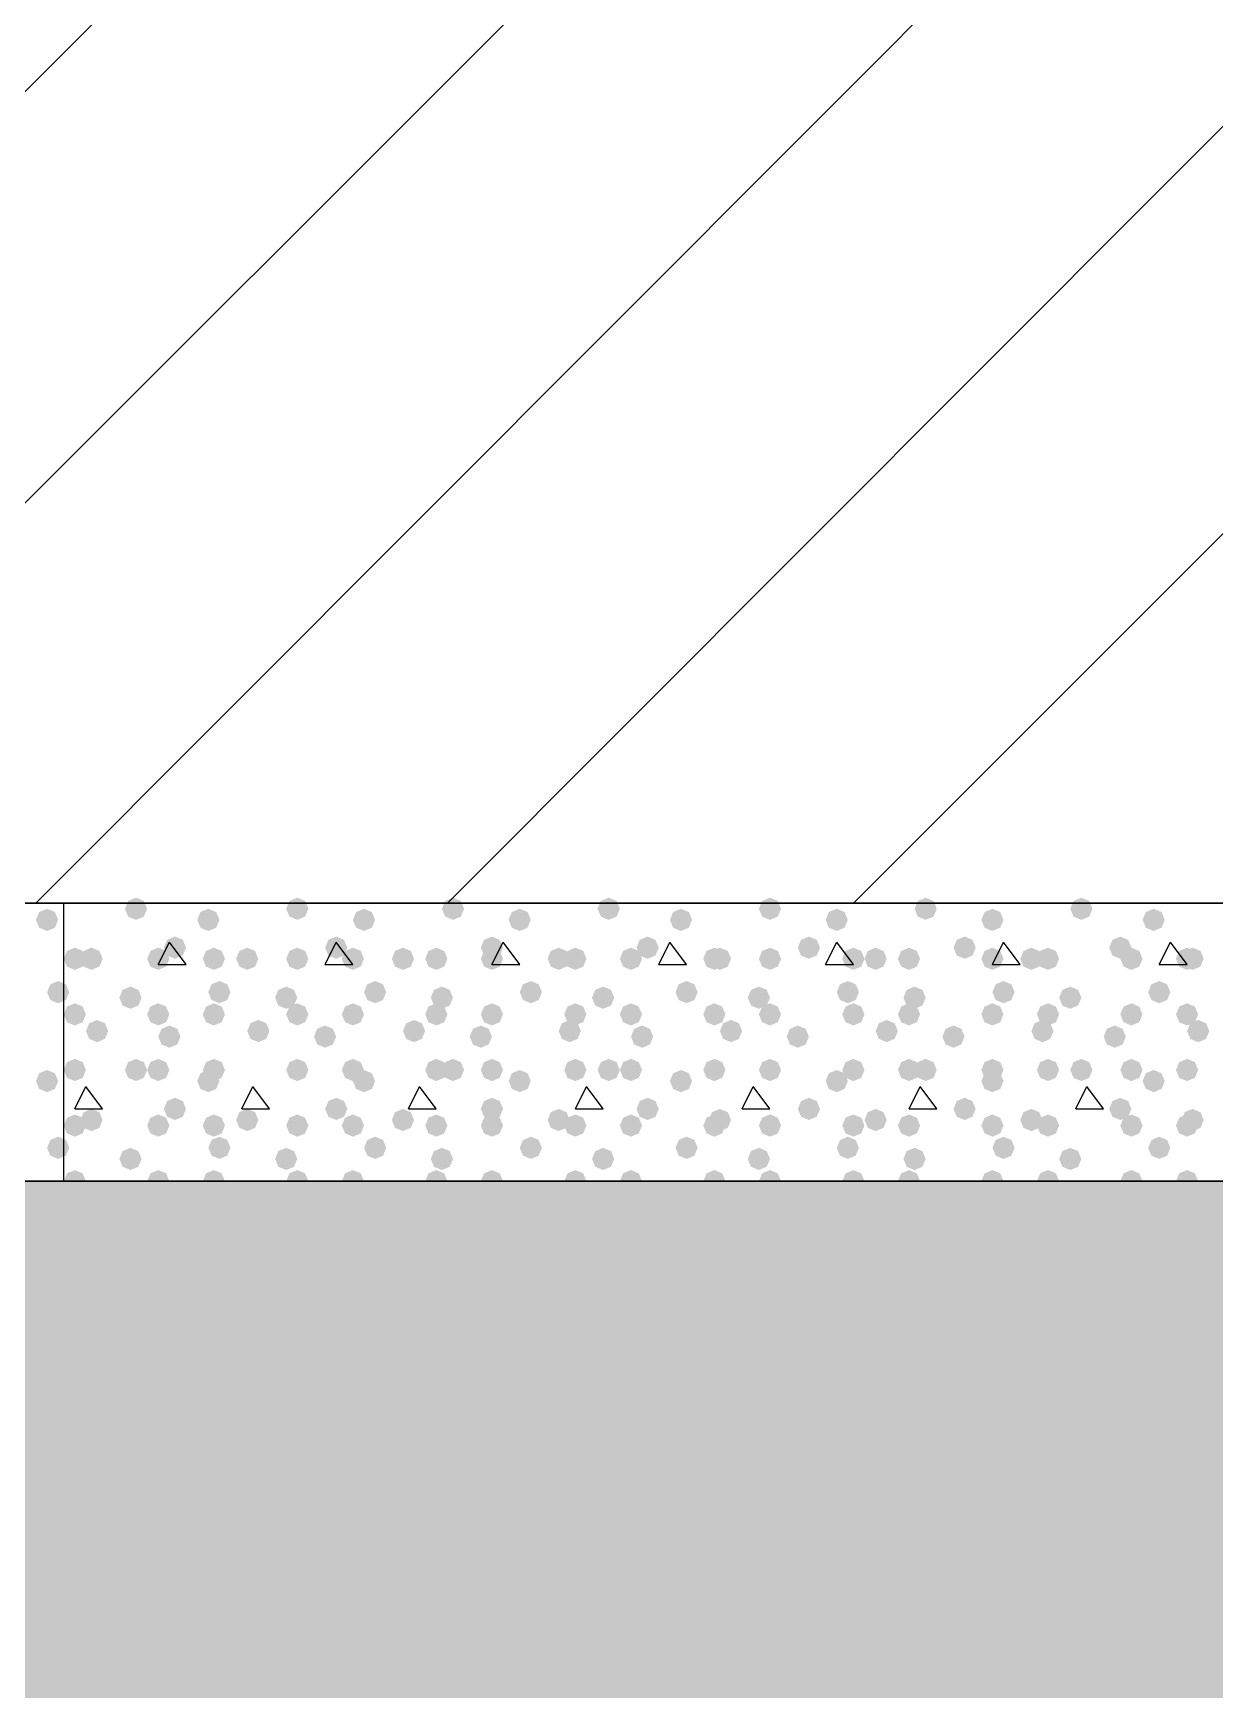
# Model space of a CAD drawing. Header units: millimetres. Extents: x 0 to 420, y 0 to 297.
# Drawn here: x 110.98 to 119.97, y 138.75 to 151.36 of the extents above; entities that cross this region are included whole.
import ezdxf

# ---------------------------------------------------------------- set-up
doc = ezdxf.new("R2010")
doc.units = ezdxf.units.MM
doc.layers.get('0').update_dxf_attribs({"linetype": 'CONTINUOUS'})

msp = doc.modelspace()

# ---------------------------------------------------------------- hatches: boundary and pattern name
at = {"true_color": 0x000008}
for points in [[(111.844667, 144.695333), (111.819796, 144.635537), (111.76, 144.610667), (111.700204, 144.635537), (111.675333, 144.695333), (111.700204, 144.755129), (111.76, 144.78), (111.819796, 144.755129)], [(113.072333, 144.695333), (113.047463, 144.635537), (112.987667, 144.610667), (112.927871, 144.635537), (112.903, 144.695333), (112.927871, 144.755129), (112.987667, 144.78), (113.047462, 144.755129)], [(114.257667, 144.695333), (114.232796, 144.635537), (114.173, 144.610667), (114.113204, 144.635537), (114.088333, 144.695333), (114.113204, 144.755129), (114.173, 144.78), (114.232796, 144.755129)], [(115.443, 144.695333), (115.418129, 144.635537), (115.358333, 144.610667), (115.298537, 144.635537), (115.273667, 144.695333), (115.298537, 144.755129), (115.358333, 144.78), (115.418129, 144.755129)], [(116.670667, 144.695333), (116.645796, 144.635537), (116.586, 144.610667), (116.526204, 144.635537), (116.501333, 144.695333), (116.526204, 144.755129), (116.586, 144.78), (116.645796, 144.755129)], [(117.856, 144.695333), (117.831129, 144.635537), (117.771333, 144.610667), (117.711537, 144.635537), (117.686667, 144.695333), (117.711537, 144.755129), (117.771333, 144.78), (117.831129, 144.755129)], [(119.041333, 144.695333), (119.016462, 144.635537), (118.956667, 144.610667), (118.896871, 144.635537), (118.872, 144.695333), (118.896871, 144.755129), (118.956667, 144.78), (119.016462, 144.755129)], [(112.395, 144.610667), (112.370129, 144.550871), (112.310333, 144.526), (112.250538, 144.550871), (112.225667, 144.610667), (112.250537, 144.670462), (112.310333, 144.695333), (112.370129, 144.670463)], [(113.580333, 144.610667), (113.555463, 144.550871), (113.495667, 144.526), (113.435871, 144.550871), (113.411, 144.610667), (113.435871, 144.670462), (113.495667, 144.695333), (113.555462, 144.670463)], [(114.765667, 144.610667), (114.740796, 144.550871), (114.681, 144.526), (114.621204, 144.550871), (114.596333, 144.610667), (114.621204, 144.670462), (114.681, 144.695333), (114.740796, 144.670463)], [(115.993333, 144.610667), (115.968463, 144.550871), (115.908667, 144.526), (115.848871, 144.550871), (115.824, 144.610667), (115.848871, 144.670462), (115.908667, 144.695333), (115.968462, 144.670463)], [(117.178667, 144.610667), (117.153796, 144.550871), (117.094, 144.526), (117.034204, 144.550871), (117.009333, 144.610667), (117.034204, 144.670462), (117.094, 144.695333), (117.153796, 144.670463)], [(118.364, 144.610667), (118.339129, 144.550871), (118.279333, 144.526), (118.219538, 144.550871), (118.194667, 144.610667), (118.219537, 144.670462), (118.279333, 144.695333), (118.339129, 144.670463)], [(119.591667, 144.610667), (119.566796, 144.550871), (119.507, 144.526), (119.447204, 144.550871), (119.422333, 144.610667), (119.447204, 144.670462), (119.507, 144.695333), (119.566796, 144.670463)], [(112.141, 144.399), (112.116129, 144.339204), (112.056333, 144.314333), (111.996537, 144.339204), (111.971667, 144.399), (111.996537, 144.458796), (112.056333, 144.483667), (112.116129, 144.458796)], [(113.368667, 144.399), (113.343796, 144.339204), (113.284, 144.314333), (113.224204, 144.339204), (113.199333, 144.399), (113.224204, 144.458796), (113.284, 144.483667), (113.343796, 144.458796)], [(114.554, 144.399), (114.529129, 144.339204), (114.469333, 144.314333), (114.409538, 144.339204), (114.384667, 144.399), (114.409537, 144.458796), (114.469333, 144.483667), (114.529129, 144.458796)], [(115.739333, 144.399), (115.714462, 144.339204), (115.654667, 144.314333), (115.594871, 144.339204), (115.57, 144.399), (115.594871, 144.458796), (115.654667, 144.483667), (115.714462, 144.458796)], [(116.967, 144.399), (116.942129, 144.339204), (116.882333, 144.314333), (116.822538, 144.339204), (116.797667, 144.399), (116.822537, 144.458796), (116.882333, 144.483667), (116.942129, 144.458796)], [(118.152333, 144.399), (118.127463, 144.339204), (118.067667, 144.314333), (118.007871, 144.339204), (117.983, 144.399), (118.007871, 144.458796), (118.067667, 144.483667), (118.127462, 144.458796)], [(119.337667, 144.399), (119.312796, 144.339204), (119.253, 144.314333), (119.193204, 144.339204), (119.168333, 144.399), (119.193204, 144.458796), (119.253, 144.483667), (119.312796, 144.458796)], [(111.379, 144.314333), (111.354129, 144.254537), (111.294333, 144.229667), (111.234538, 144.254537), (111.209667, 144.314333), (111.234537, 144.374129), (111.294333, 144.399), (111.354129, 144.374129)], [(111.506, 144.314333), (111.481129, 144.254537), (111.421333, 144.229667), (111.361537, 144.254537), (111.336667, 144.314333), (111.361537, 144.374129), (111.421333, 144.399), (111.481129, 144.374129)], [(112.014, 144.314333), (111.989129, 144.254537), (111.929333, 144.229667), (111.869538, 144.254537), (111.844667, 144.314333), (111.869537, 144.374129), (111.929333, 144.399), (111.989129, 144.374129)], [(112.437333, 144.314333), (112.412463, 144.254537), (112.352667, 144.229667), (112.292871, 144.254537), (112.268, 144.314333), (112.292871, 144.374129), (112.352667, 144.399), (112.412462, 144.374129)], [(112.691333, 144.314333), (112.666462, 144.254537), (112.606667, 144.229667), (112.546871, 144.254537), (112.522, 144.314333), (112.546871, 144.374129), (112.606667, 144.399), (112.666462, 144.374129)], [(113.072333, 144.314333), (113.047463, 144.254537), (112.987667, 144.229667), (112.927871, 144.254537), (112.903, 144.314333), (112.927871, 144.374129), (112.987667, 144.399), (113.047462, 144.374129)], [(113.495667, 144.314333), (113.470796, 144.254537), (113.411, 144.229667), (113.351204, 144.254537), (113.326333, 144.314333), (113.351204, 144.374129), (113.411, 144.399), (113.470796, 144.374129)], [(113.876667, 144.314333), (113.851796, 144.254537), (113.792, 144.229667), (113.732204, 144.254537), (113.707333, 144.314333), (113.732204, 144.374129), (113.792, 144.399), (113.851796, 144.374129)], [(114.130667, 144.314333), (114.105796, 144.254537), (114.046, 144.229667), (113.986204, 144.254537), (113.961333, 144.314333), (113.986204, 144.374129), (114.046, 144.399), (114.105796, 144.374129)], [(114.554, 144.314333), (114.529129, 144.254537), (114.469333, 144.229667), (114.409538, 144.254537), (114.384667, 144.314333), (114.409537, 144.374129), (114.469333, 144.399), (114.529129, 144.374129)], [(115.062, 144.314333), (115.037129, 144.254537), (114.977333, 144.229667), (114.917538, 144.254537), (114.892667, 144.314333), (114.917537, 144.374129), (114.977333, 144.399), (115.037129, 144.374129)], [(115.189, 144.314333), (115.164129, 144.254537), (115.104333, 144.229667), (115.044538, 144.254537), (115.019667, 144.314333), (115.044537, 144.374129), (115.104333, 144.399), (115.164129, 144.374129)], [(115.612333, 144.314333), (115.587463, 144.254537), (115.527667, 144.229667), (115.467871, 144.254537), (115.443, 144.314333), (115.467871, 144.374129), (115.527667, 144.399), (115.587462, 144.374129)], [(116.247333, 144.314333), (116.222463, 144.254537), (116.162667, 144.229667), (116.102871, 144.254537), (116.078, 144.314333), (116.102871, 144.374129), (116.162667, 144.399), (116.222462, 144.374129)], [(116.289667, 144.314333), (116.264796, 144.254537), (116.205, 144.229667), (116.145204, 144.254537), (116.120333, 144.314333), (116.145204, 144.374129), (116.205, 144.399), (116.264796, 144.374129)], [(116.670667, 144.314333), (116.645796, 144.254537), (116.586, 144.229667), (116.526204, 144.254537), (116.501333, 144.314333), (116.526204, 144.374129), (116.586, 144.399), (116.645796, 144.374129)], [(117.305667, 144.314333), (117.280796, 144.254537), (117.221, 144.229667), (117.161204, 144.254537), (117.136333, 144.314333), (117.161204, 144.374129), (117.221, 144.399), (117.280796, 144.374129)], [(117.475, 144.314333), (117.450129, 144.254537), (117.390333, 144.229667), (117.330538, 144.254537), (117.305667, 144.314333), (117.330537, 144.374129), (117.390333, 144.399), (117.450129, 144.374129)], [(117.729, 144.314333), (117.704129, 144.254537), (117.644333, 144.229667), (117.584538, 144.254537), (117.559667, 144.314333), (117.584537, 144.374129), (117.644333, 144.399), (117.704129, 144.374129)], [(118.364, 144.314333), (118.339129, 144.254537), (118.279333, 144.229667), (118.219538, 144.254537), (118.194667, 144.314333), (118.219537, 144.374129), (118.279333, 144.399), (118.339129, 144.374129)], [(118.660333, 144.314333), (118.635463, 144.254537), (118.575667, 144.229667), (118.515871, 144.254537), (118.491, 144.314333), (118.515871, 144.374129), (118.575667, 144.399), (118.635462, 144.374129)], [(118.787333, 144.314333), (118.762463, 144.254537), (118.702667, 144.229667), (118.642871, 144.254537), (118.618, 144.314333), (118.642871, 144.374129), (118.702667, 144.399), (118.762462, 144.374129)], [(119.422333, 144.314333), (119.397463, 144.254537), (119.337667, 144.229667), (119.277871, 144.254537), (119.253, 144.314333), (119.277871, 144.374129), (119.337667, 144.399), (119.397462, 144.374129)], [(119.845667, 144.314333), (119.820796, 144.254537), (119.761, 144.229667), (119.701204, 144.254537), (119.676333, 144.314333), (119.701204, 144.374129), (119.761, 144.399), (119.820796, 144.374129)], [(119.888, 144.314333), (119.863129, 144.254537), (119.803333, 144.229667), (119.743537, 144.254537), (119.718667, 144.314333), (119.743537, 144.374129), (119.803333, 144.399), (119.863129, 144.374129)], [(111.802333, 144.018), (111.777463, 143.958204), (111.717667, 143.933333), (111.657871, 143.958204), (111.633, 144.018), (111.657871, 144.077796), (111.717667, 144.102667), (111.777462, 144.077796)], [(112.479667, 144.060333), (112.454796, 144.000537), (112.395, 143.975667), (112.335204, 144.000537), (112.310333, 144.060333), (112.335204, 144.120129), (112.395, 144.145), (112.454796, 144.120129)], [(112.987667, 144.018), (112.962796, 143.958204), (112.903, 143.933333), (112.843204, 143.958204), (112.818333, 144.018), (112.843204, 144.077796), (112.903, 144.102667), (112.962796, 144.077796)], [(113.665, 144.060333), (113.640129, 144.000537), (113.580333, 143.975667), (113.520538, 144.000537), (113.495667, 144.060333), (113.520537, 144.120129), (113.580333, 144.145), (113.640129, 144.120129)], [(114.173, 144.018), (114.148129, 143.958204), (114.088333, 143.933333), (114.028538, 143.958204), (114.003667, 144.018), (114.028537, 144.077796), (114.088333, 144.102667), (114.148129, 144.077796)], [(114.850333, 144.060333), (114.825463, 144.000537), (114.765667, 143.975667), (114.705871, 144.000537), (114.681, 144.060333), (114.705871, 144.120129), (114.765667, 144.145), (114.825462, 144.120129)], [(115.400667, 144.018), (115.375796, 143.958204), (115.316, 143.933333), (115.256204, 143.958204), (115.231333, 144.018), (115.256204, 144.077796), (115.316, 144.102667), (115.375796, 144.077796)], [(116.035667, 144.060333), (116.010796, 144.000537), (115.951, 143.975667), (115.891204, 144.000537), (115.866333, 144.060333), (115.891204, 144.120129), (115.951, 144.145), (116.010796, 144.120129)], [(116.586, 144.018), (116.561129, 143.958204), (116.501333, 143.933333), (116.441537, 143.958204), (116.416667, 144.018), (116.441537, 144.077796), (116.501333, 144.102667), (116.561129, 144.077796)], [(117.263333, 144.060333), (117.238463, 144.000537), (117.178667, 143.975667), (117.118871, 144.000537), (117.094, 144.060333), (117.118871, 144.120129), (117.178667, 144.145), (117.238462, 144.120129)], [(117.771333, 144.018), (117.746462, 143.958204), (117.686667, 143.933333), (117.626871, 143.958204), (117.602, 144.018), (117.626871, 144.077796), (117.686667, 144.102667), (117.746462, 144.077796)], [(118.448667, 144.060333), (118.423796, 144.000537), (118.364, 143.975667), (118.304204, 144.000537), (118.279333, 144.060333), (118.304204, 144.120129), (118.364, 144.145), (118.423796, 144.120129)], [(118.956667, 144.018), (118.931796, 143.958204), (118.872, 143.933333), (118.812204, 143.958204), (118.787333, 144.018), (118.812204, 144.077796), (118.872, 144.102667), (118.931796, 144.077796)], [(119.634, 144.060333), (119.609129, 144.000537), (119.549333, 143.975667), (119.489538, 144.000537), (119.464667, 144.060333), (119.489537, 144.120129), (119.549333, 144.145), (119.609129, 144.120129)], [(111.379, 143.891), (111.354129, 143.831204), (111.294333, 143.806333), (111.234538, 143.831204), (111.209667, 143.891), (111.234537, 143.950796), (111.294333, 143.975667), (111.354129, 143.950796)], [(112.014, 143.891), (111.989129, 143.831204), (111.929333, 143.806333), (111.869538, 143.831204), (111.844667, 143.891), (111.869537, 143.950796), (111.929333, 143.975667), (111.989129, 143.950796)], [(112.437333, 143.891), (112.412463, 143.831204), (112.352667, 143.806333), (112.292871, 143.831204), (112.268, 143.891), (112.292871, 143.950796), (112.352667, 143.975667), (112.412462, 143.950796)], [(113.072333, 143.891), (113.047463, 143.831204), (112.987667, 143.806333), (112.927871, 143.831204), (112.903, 143.891), (112.927871, 143.950796), (112.987667, 143.975667), (113.047462, 143.950796)], [(113.495667, 143.891), (113.470796, 143.831204), (113.411, 143.806333), (113.351204, 143.831204), (113.326333, 143.891), (113.351204, 143.950796), (113.411, 143.975667), (113.470796, 143.950796)], [(114.130667, 143.891), (114.105796, 143.831204), (114.046, 143.806333), (113.986204, 143.831204), (113.961333, 143.891), (113.986204, 143.950796), (114.046, 143.975667), (114.105796, 143.950796)], [(114.554, 143.891), (114.529129, 143.831204), (114.469333, 143.806333), (114.409538, 143.831204), (114.384667, 143.891), (114.409537, 143.950796), (114.469333, 143.975667), (114.529129, 143.950796)], [(115.189, 143.891), (115.164129, 143.831204), (115.104333, 143.806333), (115.044538, 143.831204), (115.019667, 143.891), (115.044537, 143.950796), (115.104333, 143.975667), (115.164129, 143.950796)], [(115.612333, 143.891), (115.587463, 143.831204), (115.527667, 143.806333), (115.467871, 143.831204), (115.443, 143.891), (115.467871, 143.950796), (115.527667, 143.975667), (115.587462, 143.950796)], [(116.247333, 143.891), (116.222463, 143.831204), (116.162667, 143.806333), (116.102871, 143.831204), (116.078, 143.891), (116.102871, 143.950796), (116.162667, 143.975667), (116.222462, 143.950796)], [(116.670667, 143.891), (116.645796, 143.831204), (116.586, 143.806333), (116.526204, 143.831204), (116.501333, 143.891), (116.526204, 143.950796), (116.586, 143.975667), (116.645796, 143.950796)], [(117.305667, 143.891), (117.280796, 143.831204), (117.221, 143.806333), (117.161204, 143.831204), (117.136333, 143.891), (117.161204, 143.950796), (117.221, 143.975667), (117.280796, 143.950796)], [(117.729, 143.891), (117.704129, 143.831204), (117.644333, 143.806333), (117.584538, 143.831204), (117.559667, 143.891), (117.584537, 143.950796), (117.644333, 143.975667), (117.704129, 143.950796)], [(118.364, 143.891), (118.339129, 143.831204), (118.279333, 143.806333), (118.219538, 143.831204), (118.194667, 143.891), (118.219537, 143.950796), (118.279333, 143.975667), (118.339129, 143.950796)], [(118.787333, 143.891), (118.762463, 143.831204), (118.702667, 143.806333), (118.642871, 143.831204), (118.618, 143.891), (118.642871, 143.950796), (118.702667, 143.975667), (118.762462, 143.950796)], [(119.422333, 143.891), (119.397463, 143.831204), (119.337667, 143.806333), (119.277871, 143.831204), (119.253, 143.891), (119.277871, 143.950796), (119.337667, 143.975667), (119.397462, 143.950796)], [(119.845667, 143.891), (119.820796, 143.831204), (119.761, 143.806333), (119.701204, 143.831204), (119.676333, 143.891), (119.701204, 143.950796), (119.761, 143.975667), (119.820796, 143.950796)], [(111.548333, 143.764), (111.523463, 143.704204), (111.463667, 143.679333), (111.403871, 143.704204), (111.379, 143.764), (111.403871, 143.823796), (111.463667, 143.848667), (111.523462, 143.823796)], [(112.776, 143.764), (112.751129, 143.704204), (112.691333, 143.679333), (112.631537, 143.704204), (112.606667, 143.764), (112.631537, 143.823796), (112.691333, 143.848667), (112.751129, 143.823796)], [(113.961333, 143.764), (113.936462, 143.704204), (113.876667, 143.679333), (113.816871, 143.704204), (113.792, 143.764), (113.816871, 143.823796), (113.876667, 143.848667), (113.936462, 143.823796)], [(115.146667, 143.764), (115.121796, 143.704204), (115.062, 143.679333), (115.002204, 143.704204), (114.977333, 143.764), (115.002204, 143.823796), (115.062, 143.848667), (115.121796, 143.823796)], [(116.374333, 143.764), (116.349462, 143.704204), (116.289667, 143.679333), (116.229871, 143.704204), (116.205, 143.764), (116.229871, 143.823796), (116.289667, 143.848667), (116.349462, 143.823796)], [(117.559667, 143.764), (117.534796, 143.704204), (117.475, 143.679333), (117.415204, 143.704204), (117.390333, 143.764), (117.415204, 143.823796), (117.475, 143.848667), (117.534796, 143.823796)], [(118.745, 143.764), (118.720129, 143.704204), (118.660333, 143.679333), (118.600538, 143.704204), (118.575667, 143.764), (118.600537, 143.823796), (118.660333, 143.848667), (118.720129, 143.823796)], [(119.930333, 143.764), (119.905463, 143.704204), (119.845667, 143.679333), (119.785871, 143.704204), (119.761, 143.764), (119.785871, 143.823796), (119.845667, 143.848667), (119.905462, 143.823796)], [(112.098667, 143.721667), (112.073796, 143.661871), (112.014, 143.637), (111.954204, 143.661871), (111.929333, 143.721667), (111.954204, 143.781462), (112.014, 143.806333), (112.073796, 143.781463)], [(113.284, 143.721667), (113.259129, 143.661871), (113.199333, 143.637), (113.139538, 143.661871), (113.114667, 143.721667), (113.139537, 143.781462), (113.199333, 143.806333), (113.259129, 143.781463)], [(114.469333, 143.721667), (114.444462, 143.661871), (114.384667, 143.637), (114.324871, 143.661871), (114.3, 143.721667), (114.324871, 143.781462), (114.384667, 143.806333), (114.444462, 143.781463)], [(115.697, 143.721667), (115.672129, 143.661871), (115.612333, 143.637), (115.552538, 143.661871), (115.527667, 143.721667), (115.552537, 143.781462), (115.612333, 143.806333), (115.672129, 143.781463)], [(116.882333, 143.721667), (116.857463, 143.661871), (116.797667, 143.637), (116.737871, 143.661871), (116.713, 143.721667), (116.737871, 143.781462), (116.797667, 143.806333), (116.857462, 143.781463)], [(118.067667, 143.721667), (118.042796, 143.661871), (117.983, 143.637), (117.923204, 143.661871), (117.898333, 143.721667), (117.923204, 143.781462), (117.983, 143.806333), (118.042796, 143.781463)], [(119.295333, 143.721667), (119.270463, 143.661871), (119.210667, 143.637), (119.150871, 143.661871), (119.126, 143.721667), (119.150871, 143.781462), (119.210667, 143.806333), (119.270462, 143.781463)], [(111.379, 143.467667), (111.354129, 143.407871), (111.294333, 143.383), (111.234538, 143.407871), (111.209667, 143.467667), (111.234537, 143.527462), (111.294333, 143.552333), (111.354129, 143.527463)], [(111.844667, 143.467667), (111.819796, 143.407871), (111.76, 143.383), (111.700204, 143.407871), (111.675333, 143.467667), (111.700204, 143.527462), (111.76, 143.552333), (111.819796, 143.527463)], [(112.014, 143.467667), (111.989129, 143.407871), (111.929333, 143.383), (111.869538, 143.407871), (111.844667, 143.467667), (111.869537, 143.527462), (111.929333, 143.552333), (111.989129, 143.527463)], [(112.395, 143.383), (112.370129, 143.323204), (112.310333, 143.298333), (112.250538, 143.323204), (112.225667, 143.383), (112.250537, 143.442796), (112.310333, 143.467667), (112.370129, 143.442796)], [(112.437333, 143.467667), (112.412463, 143.407871), (112.352667, 143.383), (112.292871, 143.407871), (112.268, 143.467667), (112.292871, 143.527462), (112.352667, 143.552333), (112.412462, 143.527463)], [(113.072333, 143.467667), (113.047463, 143.407871), (112.987667, 143.383), (112.927871, 143.407871), (112.903, 143.467667), (112.927871, 143.527462), (112.987667, 143.552333), (113.047462, 143.527463)], [(113.072333, 143.467667), (113.047463, 143.407871), (112.987667, 143.383), (112.927871, 143.407871), (112.903, 143.467667), (112.927871, 143.527462), (112.987667, 143.552333), (113.047462, 143.527463)], [(113.495667, 143.467667), (113.470796, 143.407871), (113.411, 143.383), (113.351204, 143.407871), (113.326333, 143.467667), (113.351204, 143.527462), (113.411, 143.552333), (113.470796, 143.527463)], [(113.580333, 143.383), (113.555463, 143.323204), (113.495667, 143.298333), (113.435871, 143.323204), (113.411, 143.383), (113.435871, 143.442796), (113.495667, 143.467667), (113.555462, 143.442796)], [(114.130667, 143.467667), (114.105796, 143.407871), (114.046, 143.383), (113.986204, 143.407871), (113.961333, 143.467667), (113.986204, 143.527462), (114.046, 143.552333), (114.105796, 143.527463)], [(114.257667, 143.467667), (114.232796, 143.407871), (114.173, 143.383), (114.113204, 143.407871), (114.088333, 143.467667), (114.113204, 143.527462), (114.173, 143.552333), (114.232796, 143.527463)], [(114.554, 143.467667), (114.529129, 143.407871), (114.469333, 143.383), (114.409538, 143.407871), (114.384667, 143.467667), (114.409537, 143.527462), (114.469333, 143.552333), (114.529129, 143.527463)], [(114.765667, 143.383), (114.740796, 143.323204), (114.681, 143.298333), (114.621204, 143.323204), (114.596333, 143.383), (114.621204, 143.442796), (114.681, 143.467667), (114.740796, 143.442796)], [(115.189, 143.467667), (115.164129, 143.407871), (115.104333, 143.383), (115.044538, 143.407871), (115.019667, 143.467667), (115.044537, 143.527462), (115.104333, 143.552333), (115.164129, 143.527463)], [(115.443, 143.467667), (115.418129, 143.407871), (115.358333, 143.383), (115.298537, 143.407871), (115.273667, 143.467667), (115.298537, 143.527462), (115.358333, 143.552333), (115.418129, 143.527463)], [(115.612333, 143.467667), (115.587463, 143.407871), (115.527667, 143.383), (115.467871, 143.407871), (115.443, 143.467667), (115.467871, 143.527462), (115.527667, 143.552333), (115.587462, 143.527463)], [(115.993333, 143.383), (115.968463, 143.323204), (115.908667, 143.298333), (115.848871, 143.323204), (115.824, 143.383), (115.848871, 143.442796), (115.908667, 143.467667), (115.968462, 143.442796)], [(116.247333, 143.467667), (116.222463, 143.407871), (116.162667, 143.383), (116.102871, 143.407871), (116.078, 143.467667), (116.102871, 143.527462), (116.162667, 143.552333), (116.222462, 143.527463)], [(116.670667, 143.467667), (116.645796, 143.407871), (116.586, 143.383), (116.526204, 143.407871), (116.501333, 143.467667), (116.526204, 143.527462), (116.586, 143.552333), (116.645796, 143.527463)], [(116.670667, 143.467667), (116.645796, 143.407871), (116.586, 143.383), (116.526204, 143.407871), (116.501333, 143.467667), (116.526204, 143.527462), (116.586, 143.552333), (116.645796, 143.527463)], [(117.178667, 143.383), (117.153796, 143.323204), (117.094, 143.298333), (117.034204, 143.323204), (117.009333, 143.383), (117.034204, 143.442796), (117.094, 143.467667), (117.153796, 143.442796)], [(117.305667, 143.467667), (117.280796, 143.407871), (117.221, 143.383), (117.161204, 143.407871), (117.136333, 143.467667), (117.161204, 143.527462), (117.221, 143.552333), (117.280796, 143.527463)], [(117.729, 143.467667), (117.704129, 143.407871), (117.644333, 143.383), (117.584538, 143.407871), (117.559667, 143.467667), (117.584537, 143.527462), (117.644333, 143.552333), (117.704129, 143.527463)], [(117.856, 143.467667), (117.831129, 143.407871), (117.771333, 143.383), (117.711537, 143.407871), (117.686667, 143.467667), (117.711537, 143.527462), (117.771333, 143.552333), (117.831129, 143.527463)], [(118.364, 143.467667), (118.339129, 143.407871), (118.279333, 143.383), (118.219538, 143.407871), (118.194667, 143.467667), (118.219537, 143.527462), (118.279333, 143.552333), (118.339129, 143.527463)], [(118.364, 143.383), (118.339129, 143.323204), (118.279333, 143.298333), (118.219538, 143.323204), (118.194667, 143.383), (118.219537, 143.442796), (118.279333, 143.467667), (118.339129, 143.442796)], [(118.787333, 143.467667), (118.762463, 143.407871), (118.702667, 143.383), (118.642871, 143.407871), (118.618, 143.467667), (118.642871, 143.527462), (118.702667, 143.552333), (118.762462, 143.527463)], [(119.041333, 143.467667), (119.016462, 143.407871), (118.956667, 143.383), (118.896871, 143.407871), (118.872, 143.467667), (118.896871, 143.527462), (118.956667, 143.552333), (119.016462, 143.527463)], [(119.422333, 143.467667), (119.397463, 143.407871), (119.337667, 143.383), (119.277871, 143.407871), (119.253, 143.467667), (119.277871, 143.527462), (119.337667, 143.552333), (119.397462, 143.527463)], [(119.591667, 143.383), (119.566796, 143.323204), (119.507, 143.298333), (119.447204, 143.323204), (119.422333, 143.383), (119.447204, 143.442796), (119.507, 143.467667), (119.566796, 143.442796)], [(119.845667, 143.467667), (119.820796, 143.407871), (119.761, 143.383), (119.701204, 143.407871), (119.676333, 143.467667), (119.701204, 143.527462), (119.761, 143.552333), (119.820796, 143.527463)], [(112.141, 143.171333), (112.116129, 143.111537), (112.056333, 143.086667), (111.996537, 143.111537), (111.971667, 143.171333), (111.996537, 143.231129), (112.056333, 143.256), (112.116129, 143.231129)], [(113.368667, 143.171333), (113.343796, 143.111537), (113.284, 143.086667), (113.224204, 143.111537), (113.199333, 143.171333), (113.224204, 143.231129), (113.284, 143.256), (113.343796, 143.231129)], [(114.554, 143.171333), (114.529129, 143.111537), (114.469333, 143.086667), (114.409538, 143.111537), (114.384667, 143.171333), (114.409537, 143.231129), (114.469333, 143.256), (114.529129, 143.231129)], [(115.739333, 143.171333), (115.714462, 143.111537), (115.654667, 143.086667), (115.594871, 143.111537), (115.57, 143.171333), (115.594871, 143.231129), (115.654667, 143.256), (115.714462, 143.231129)], [(116.967, 143.171333), (116.942129, 143.111537), (116.882333, 143.086667), (116.822538, 143.111537), (116.797667, 143.171333), (116.822537, 143.231129), (116.882333, 143.256), (116.942129, 143.231129)], [(118.152333, 143.171333), (118.127463, 143.111537), (118.067667, 143.086667), (118.007871, 143.111537), (117.983, 143.171333), (118.007871, 143.231129), (118.067667, 143.256), (118.127462, 143.231129)], [(119.337667, 143.171333), (119.312796, 143.111537), (119.253, 143.086667), (119.193204, 143.111537), (119.168333, 143.171333), (119.193204, 143.231129), (119.253, 143.256), (119.312796, 143.231129)], [(111.379, 143.044333), (111.354129, 142.984537), (111.294333, 142.959667), (111.234538, 142.984537), (111.209667, 143.044333), (111.234537, 143.104129), (111.294333, 143.129), (111.354129, 143.104129)], [(111.506, 143.086667), (111.481129, 143.026871), (111.421333, 143.002), (111.361537, 143.026871), (111.336667, 143.086667), (111.361537, 143.146462), (111.421333, 143.171333), (111.481129, 143.146463)], [(112.014, 143.044333), (111.989129, 142.984537), (111.929333, 142.959667), (111.869538, 142.984537), (111.844667, 143.044333), (111.869537, 143.104129), (111.929333, 143.129), (111.989129, 143.104129)], [(112.437333, 143.044333), (112.412463, 142.984537), (112.352667, 142.959667), (112.292871, 142.984537), (112.268, 143.044333), (112.292871, 143.104129), (112.352667, 143.129), (112.412462, 143.104129)], [(112.691333, 143.086667), (112.666462, 143.026871), (112.606667, 143.002), (112.546871, 143.026871), (112.522, 143.086667), (112.546871, 143.146462), (112.606667, 143.171333), (112.666462, 143.146463)], [(113.072333, 143.044333), (113.047463, 142.984537), (112.987667, 142.959667), (112.927871, 142.984537), (112.903, 143.044333), (112.927871, 143.104129), (112.987667, 143.129), (113.047462, 143.104129)], [(113.495667, 143.044333), (113.470796, 142.984537), (113.411, 142.959667), (113.351204, 142.984537), (113.326333, 143.044333), (113.351204, 143.104129), (113.411, 143.129), (113.470796, 143.104129)], [(113.876667, 143.086667), (113.851796, 143.026871), (113.792, 143.002), (113.732204, 143.026871), (113.707333, 143.086667), (113.732204, 143.146462), (113.792, 143.171333), (113.851796, 143.146463)], [(114.130667, 143.044333), (114.105796, 142.984537), (114.046, 142.959667), (113.986204, 142.984537), (113.961333, 143.044333), (113.986204, 143.104129), (114.046, 143.129), (114.105796, 143.104129)], [(114.554, 143.044333), (114.529129, 142.984537), (114.469333, 142.959667), (114.409538, 142.984537), (114.384667, 143.044333), (114.409537, 143.104129), (114.469333, 143.129), (114.529129, 143.104129)], [(115.062, 143.086667), (115.037129, 143.026871), (114.977333, 143.002), (114.917538, 143.026871), (114.892667, 143.086667), (114.917537, 143.146462), (114.977333, 143.171333), (115.037129, 143.146463)], [(115.189, 143.044333), (115.164129, 142.984537), (115.104333, 142.959667), (115.044538, 142.984537), (115.019667, 143.044333), (115.044537, 143.104129), (115.104333, 143.129), (115.164129, 143.104129)], [(115.612333, 143.044333), (115.587463, 142.984537), (115.527667, 142.959667), (115.467871, 142.984537), (115.443, 143.044333), (115.467871, 143.104129), (115.527667, 143.129), (115.587462, 143.104129)], [(116.247333, 143.044333), (116.222463, 142.984537), (116.162667, 142.959667), (116.102871, 142.984537), (116.078, 143.044333), (116.102871, 143.104129), (116.162667, 143.129), (116.222462, 143.104129)], [(116.289667, 143.086667), (116.264796, 143.026871), (116.205, 143.002), (116.145204, 143.026871), (116.120333, 143.086667), (116.145204, 143.146462), (116.205, 143.171333), (116.264796, 143.146463)], [(116.670667, 143.044333), (116.645796, 142.984537), (116.586, 142.959667), (116.526204, 142.984537), (116.501333, 143.044333), (116.526204, 143.104129), (116.586, 143.129), (116.645796, 143.104129)], [(117.305667, 143.044333), (117.280796, 142.984537), (117.221, 142.959667), (117.161204, 142.984537), (117.136333, 143.044333), (117.161204, 143.104129), (117.221, 143.129), (117.280796, 143.104129)], [(117.475, 143.086667), (117.450129, 143.026871), (117.390333, 143.002), (117.330538, 143.026871), (117.305667, 143.086667), (117.330537, 143.146462), (117.390333, 143.171333), (117.450129, 143.146463)], [(117.729, 143.044333), (117.704129, 142.984537), (117.644333, 142.959667), (117.584538, 142.984537), (117.559667, 143.044333), (117.584537, 143.104129), (117.644333, 143.129), (117.704129, 143.104129)], [(118.364, 143.044333), (118.339129, 142.984537), (118.279333, 142.959667), (118.219538, 142.984537), (118.194667, 143.044333), (118.219537, 143.104129), (118.279333, 143.129), (118.339129, 143.104129)], [(118.660333, 143.086667), (118.635463, 143.026871), (118.575667, 143.002), (118.515871, 143.026871), (118.491, 143.086667), (118.515871, 143.146462), (118.575667, 143.171333), (118.635462, 143.146463)], [(118.787333, 143.044333), (118.762463, 142.984537), (118.702667, 142.959667), (118.642871, 142.984537), (118.618, 143.044333), (118.642871, 143.104129), (118.702667, 143.129), (118.762462, 143.104129)], [(119.422333, 143.044333), (119.397463, 142.984537), (119.337667, 142.959667), (119.277871, 142.984537), (119.253, 143.044333), (119.277871, 143.104129), (119.337667, 143.129), (119.397462, 143.104129)], [(119.845667, 143.044333), (119.820796, 142.984537), (119.761, 142.959667), (119.701204, 142.984537), (119.676333, 143.044333), (119.701204, 143.104129), (119.761, 143.129), (119.820796, 143.104129)], [(119.888, 143.086667), (119.863129, 143.026871), (119.803333, 143.002), (119.743537, 143.026871), (119.718667, 143.086667), (119.743537, 143.146462), (119.803333, 143.171333), (119.863129, 143.146463)], [(112.479667, 142.875), (112.454796, 142.815204), (112.395, 142.790333), (112.335204, 142.815204), (112.310333, 142.875), (112.335204, 142.934796), (112.395, 142.959667), (112.454796, 142.934796)], [(113.665, 142.875), (113.640129, 142.815204), (113.580333, 142.790333), (113.520538, 142.815204), (113.495667, 142.875), (113.520537, 142.934796), (113.580333, 142.959667), (113.640129, 142.934796)], [(114.850333, 142.875), (114.825463, 142.815204), (114.765667, 142.790333), (114.705871, 142.815204), (114.681, 142.875), (114.705871, 142.934796), (114.765667, 142.959667), (114.825462, 142.934796)], [(116.035667, 142.875), (116.010796, 142.815204), (115.951, 142.790333), (115.891204, 142.815204), (115.866333, 142.875), (115.891204, 142.934796), (115.951, 142.959667), (116.010796, 142.934796)], [(117.263333, 142.875), (117.238463, 142.815204), (117.178667, 142.790333), (117.118871, 142.815204), (117.094, 142.875), (117.118871, 142.934796), (117.178667, 142.959667), (117.238462, 142.934796)], [(118.448667, 142.875), (118.423796, 142.815204), (118.364, 142.790333), (118.304204, 142.815204), (118.279333, 142.875), (118.304204, 142.934796), (118.364, 142.959667), (118.423796, 142.934796)], [(119.634, 142.875), (119.609129, 142.815204), (119.549333, 142.790333), (119.489538, 142.815204), (119.464667, 142.875), (119.489537, 142.934796), (119.549333, 142.959667), (119.609129, 142.934796)], [(111.802333, 142.790333), (111.777463, 142.730537), (111.717667, 142.705667), (111.657871, 142.730537), (111.633, 142.790333), (111.657871, 142.850129), (111.717667, 142.875), (111.777462, 142.850129)], [(112.987667, 142.790333), (112.962796, 142.730537), (112.903, 142.705667), (112.843204, 142.730537), (112.818333, 142.790333), (112.843204, 142.850129), (112.903, 142.875), (112.962796, 142.850129)], [(114.173, 142.790333), (114.148129, 142.730537), (114.088333, 142.705667), (114.028538, 142.730537), (114.003667, 142.790333), (114.028537, 142.850129), (114.088333, 142.875), (114.148129, 142.850129)], [(115.400667, 142.790333), (115.375796, 142.730537), (115.316, 142.705667), (115.256204, 142.730537), (115.231333, 142.790333), (115.256204, 142.850129), (115.316, 142.875), (115.375796, 142.850129)], [(116.586, 142.790333), (116.561129, 142.730537), (116.501333, 142.705667), (116.441537, 142.730537), (116.416667, 142.790333), (116.441537, 142.850129), (116.501333, 142.875), (116.561129, 142.850129)], [(117.771333, 142.790333), (117.746462, 142.730537), (117.686667, 142.705667), (117.626871, 142.730537), (117.602, 142.790333), (117.626871, 142.850129), (117.686667, 142.875), (117.746462, 142.850129)], [(118.956667, 142.790333), (118.931796, 142.730537), (118.872, 142.705667), (118.812204, 142.730537), (118.787333, 142.790333), (118.812204, 142.850129), (118.872, 142.875), (118.931796, 142.850129)], [(111.379, 142.621), (111.354129, 142.561204), (111.294333, 142.536333), (111.234538, 142.561204), (111.209667, 142.621), (111.234537, 142.680796), (111.294333, 142.705667), (111.354129, 142.680796)], [(112.014, 142.621), (111.989129, 142.561204), (111.929333, 142.536333), (111.869538, 142.561204), (111.844667, 142.621), (111.869537, 142.680796), (111.929333, 142.705667), (111.989129, 142.680796)], [(112.437333, 142.621), (112.412463, 142.561204), (112.352667, 142.536333), (112.292871, 142.561204), (112.268, 142.621), (112.292871, 142.680796), (112.352667, 142.705667), (112.412462, 142.680796)], [(113.072333, 142.621), (113.047463, 142.561204), (112.987667, 142.536333), (112.927871, 142.561204), (112.903, 142.621), (112.927871, 142.680796), (112.987667, 142.705667), (113.047462, 142.680796)], [(113.495667, 142.621), (113.470796, 142.561204), (113.411, 142.536333), (113.351204, 142.561204), (113.326333, 142.621), (113.351204, 142.680796), (113.411, 142.705667), (113.470796, 142.680796)], [(114.130667, 142.621), (114.105796, 142.561204), (114.046, 142.536333), (113.986204, 142.561204), (113.961333, 142.621), (113.986204, 142.680796), (114.046, 142.705667), (114.105796, 142.680796)], [(114.554, 142.621), (114.529129, 142.561204), (114.469333, 142.536333), (114.409538, 142.561204), (114.384667, 142.621), (114.409537, 142.680796), (114.469333, 142.705667), (114.529129, 142.680796)], [(115.189, 142.621), (115.164129, 142.561204), (115.104333, 142.536333), (115.044538, 142.561204), (115.019667, 142.621), (115.044537, 142.680796), (115.104333, 142.705667), (115.164129, 142.680796)], [(115.612333, 142.621), (115.587463, 142.561204), (115.527667, 142.536333), (115.467871, 142.561204), (115.443, 142.621), (115.467871, 142.680796), (115.527667, 142.705667), (115.587462, 142.680796)], [(116.247333, 142.621), (116.222463, 142.561204), (116.162667, 142.536333), (116.102871, 142.561204), (116.078, 142.621), (116.102871, 142.680796), (116.162667, 142.705667), (116.222462, 142.680796)], [(116.670667, 142.621), (116.645796, 142.561204), (116.586, 142.536333), (116.526204, 142.561204), (116.501333, 142.621), (116.526204, 142.680796), (116.586, 142.705667), (116.645796, 142.680796)], [(117.305667, 142.621), (117.280796, 142.561204), (117.221, 142.536333), (117.161204, 142.561204), (117.136333, 142.621), (117.161204, 142.680796), (117.221, 142.705667), (117.280796, 142.680796)], [(117.729, 142.621), (117.704129, 142.561204), (117.644333, 142.536333), (117.584538, 142.561204), (117.559667, 142.621), (117.584537, 142.680796), (117.644333, 142.705667), (117.704129, 142.680796)], [(118.364, 142.621), (118.339129, 142.561204), (118.279333, 142.536333), (118.219538, 142.561204), (118.194667, 142.621), (118.219537, 142.680796), (118.279333, 142.705667), (118.339129, 142.680796)], [(118.787333, 142.621), (118.762463, 142.561204), (118.702667, 142.536333), (118.642871, 142.561204), (118.618, 142.621), (118.642871, 142.680796), (118.702667, 142.705667), (118.762462, 142.680796)], [(119.422333, 142.621), (119.397463, 142.561204), (119.337667, 142.536333), (119.277871, 142.561204), (119.253, 142.621), (119.277871, 142.680796), (119.337667, 142.705667), (119.397462, 142.680796)], [(119.845667, 142.621), (119.820796, 142.561204), (119.761, 142.536333), (119.701204, 142.561204), (119.676333, 142.621), (119.701204, 142.680796), (119.761, 142.705667), (119.820796, 142.680796)]]:
    msp.add_hatch(color=0, dxfattribs=at).paths.add_polyline_path(points, flags=0)
at = {"true_color": 0x000007}
for points in [[(111.167333, 144.610667), (111.142463, 144.550871), (111.082667, 144.526), (111.022871, 144.550871), (110.998, 144.610667), (111.022871, 144.670462), (111.082667, 144.695333), (111.142462, 144.670463)], [(111.252, 144.060333), (111.227129, 144.000537), (111.167333, 143.975667), (111.107538, 144.000537), (111.082667, 144.060333), (111.107537, 144.120129), (111.167333, 144.145), (111.227129, 144.120129)], [(111.167333, 143.383), (111.142463, 143.323204), (111.082667, 143.298333), (111.022871, 143.323204), (110.998, 143.383), (111.022871, 143.442796), (111.082667, 143.467667), (111.142462, 143.442796)], [(111.252, 142.875), (111.227129, 142.815204), (111.167333, 142.790333), (111.107538, 142.815204), (111.082667, 142.875), (111.107537, 142.934796), (111.167333, 142.959667), (111.227129, 142.934796)]]:
    msp.add_hatch(color=0, dxfattribs=at).paths.add_polyline_path(points, flags=0)
at = {"true_color": 0x000008}
h = msp.add_hatch(color=0, dxfattribs=at)
h.paths.add_polyline_path([(193.844333, 142.621), (32.469667, 142.621), (193.844333, 123.571)], flags=0)
h.paths.add_polyline_path([(32.469667, 142.621), (193.844333, 123.571), (32.469667, 123.571)], flags=0)

# ---------------------------------------------------------------- linework, layer by layer
at = {"color": 0, "true_color": 0x000007}
for points in [[(31.369, 142.621), (31.369, 165.946667), (379.603, 165.946667), (379.603, 142.621), (217.17, 142.621), (217.17, 121.454333), (193.844333, 121.454333), (193.844333, 142.621)], [(31.369, 142.621), (31.369, 165.946667), (379.603, 165.946667), (379.603, 142.621), (217.17, 142.621), (217.17, 121.454333), (193.844333, 121.454333), (193.844333, 142.621)], [(109.093, 144.737667), (109.093, 142.621), (111.209667, 142.621), (111.209667, 144.737667)]]:
    msp.add_lwpolyline(points, close=True, dxfattribs=at)
at = {"color": 0, "true_color": 0x0000fd}
msp.add_lwpolyline([(215.053333, 144.737667), (377.486333, 144.737667), (377.486333, 163.83), (33.528, 163.83), (33.528, 144.737667), (195.961, 144.737667), (195.961, 123.571), (215.053333, 123.571)], close=True, dxfattribs=at)
at = {"color": 0, "true_color": 0x000003}
for points in [[(104.732668, 144.737666), (123.825001, 163.829999)], [(107.865335, 144.737666), (126.957668, 163.829999)], [(110.998001, 144.737666), (130.048001, 163.829999)], [(114.130668, 144.737666), (133.180668, 163.829999)], [(117.221001, 144.737666), (136.313334, 163.829999)]]:
    msp.add_lwpolyline(points, dxfattribs=at)
at = {"color": 0, "true_color": 0x000007}
for points in [[(130.259667, 144.737667), (111.209667, 144.737667)], [(111.209667, 142.621), (130.259667, 142.621)]]:
    msp.add_lwpolyline(points, dxfattribs=at)
at = {"color": 0, "true_color": 0x000008}
for points in [[(111.929333, 144.272), (112.014, 144.441333)], [(112.141, 144.272), (112.014, 144.441333)], [(113.199333, 144.272), (113.284, 144.441333)], [(113.411, 144.272), (113.284, 144.441333)], [(114.469333, 144.272), (114.554, 144.441333)], [(114.681, 144.272), (114.554, 144.441333)], [(115.739333, 144.272), (115.824, 144.441333)], [(115.951, 144.272), (115.824, 144.441333)], [(117.009333, 144.272), (117.094, 144.441333)], [(117.221, 144.272), (117.094, 144.441333)], [(118.279333, 144.272), (118.364, 144.441333)], [(118.491, 144.272), (118.364, 144.441333)], [(119.549333, 144.272), (119.634, 144.441333)], [(119.761, 144.272), (119.634, 144.441333)], [(111.929333, 144.272), (112.141, 144.272)], [(113.199333, 144.272), (113.411, 144.272)], [(114.469333, 144.272), (114.681, 144.272)], [(115.739333, 144.272), (115.951, 144.272)], [(117.009333, 144.272), (117.221, 144.272)], [(118.279333, 144.272), (118.491, 144.272)], [(119.549333, 144.272), (119.761, 144.272)], [(111.294333, 143.171333), (111.379, 143.340667)], [(111.506, 143.171333), (111.379, 143.340667)], [(112.564333, 143.171333), (112.649, 143.340667)], [(112.776, 143.171333), (112.649, 143.340667)], [(113.834333, 143.171333), (113.919, 143.340667)], [(114.046, 143.171333), (113.919, 143.340667)], [(115.104333, 143.171333), (115.189, 143.340667)], [(115.316, 143.171333), (115.189, 143.340667)], [(116.374333, 143.171333), (116.459, 143.340667)], [(116.586, 143.171333), (116.459, 143.340667)], [(117.644333, 143.171333), (117.729, 143.340667)], [(117.856, 143.171333), (117.729, 143.340667)], [(118.914333, 143.171333), (118.999, 143.340667)], [(119.126, 143.171333), (118.999, 143.340667)], [(111.294333, 143.171333), (111.506, 143.171333)], [(112.564333, 143.171333), (112.776, 143.171333)], [(113.834333, 143.171333), (114.046, 143.171333)], [(115.104333, 143.171333), (115.316, 143.171333)], [(116.374333, 143.171333), (116.586, 143.171333)], [(117.644333, 143.171333), (117.856, 143.171333)], [(118.914333, 143.171333), (119.126, 143.171333)]]:
    msp.add_lwpolyline(points, dxfattribs=at)
msp.add_lwpolyline([(193.844333, 142.621), (32.469667, 142.621), (193.844333, 123.571)], close=True, dxfattribs=at)

doc.saveas('drawing.dxf')
